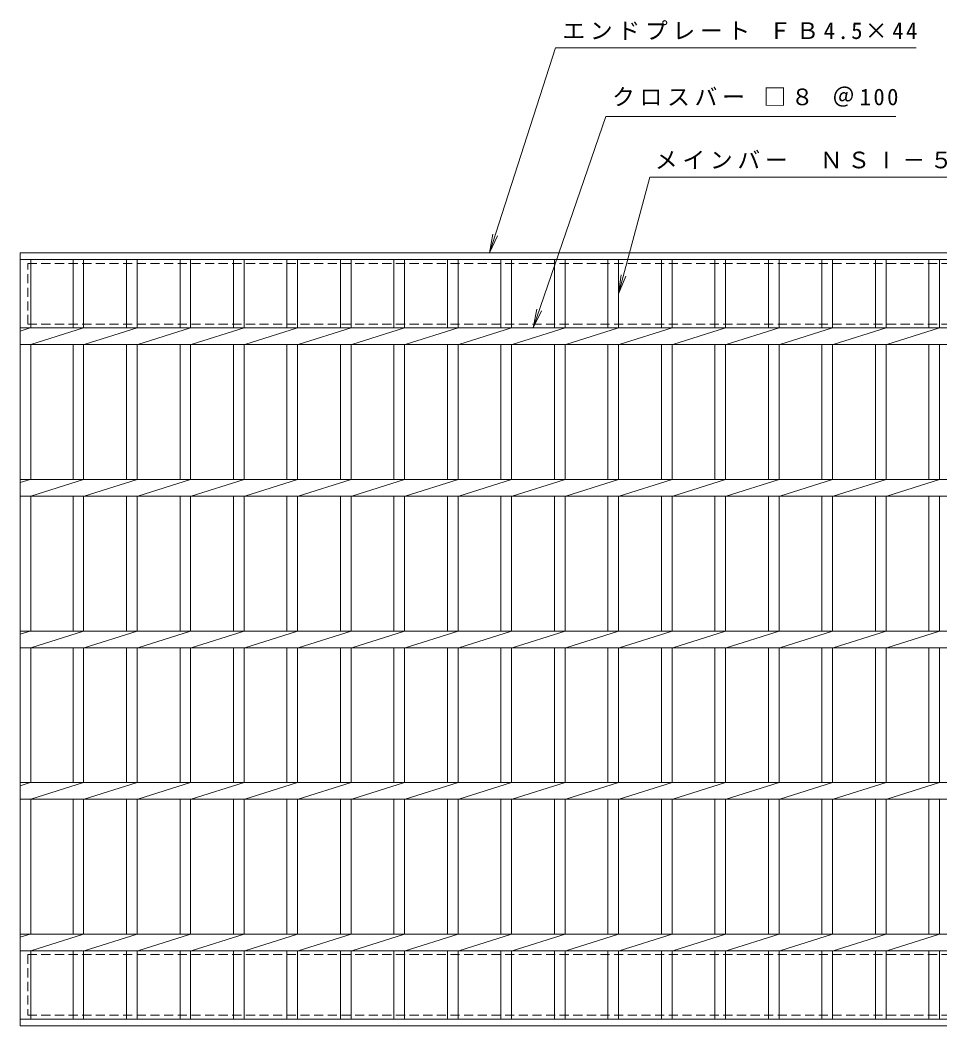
# Model space of a CAD drawing. Units: millimetres, scale not verified. Extents: x -797 to 809, y -686 to 615.
# Drawn here: x -795 to -188, y -48 to 615 of the extents above; entities that cross this region are included whole.
import ezdxf

# ---------------------------------------------------------------- set-up
doc = ezdxf.new("R2010")
doc.units = ezdxf.units.MM
doc.header["$LTSCALE"] = 5
doc.linetypes.add('DASHED1', pattern=[1.8, 1.2, -0.6])
for name, color, linetype, lineweight in [('B-1', 2, 'Continuous', 9), ('B-2', 3, 'Continuous', 9), ('B-4', 7, 'Continuous', 9)]:
    doc.layers.add(name, color=color, linetype=linetype, lineweight=lineweight)
doc.styles.add('ＭＳ ゴシック', font='')
doc.styles.get('ＭＳ ゴシック').set_extended_font_data('MS Gothic')

msp = doc.modelspace()

# ---------------------------------------------------------------- linework, layer by layer
at = {"layer": 'B-1', "linetype": 'DASHED1'}
for p, q in [((-789.595, 414.554), (-789.595, 454.554)), ((-789.595, 414.554), (195.405, 414.554)), ((-789.595, -1.446), (-789.595, -41.446)), ((-789.595, -1.446), (195.405, -1.446))]:
    msp.add_line(p, q, dxfattribs=at)
for points in [[(-789.595, 454.554), (195.405, 454.554), (195.405, 414.554)], [(-789.595, -41.446), (195.405, -41.446), (195.405, -1.446)]]:
    msp.add_lwpolyline(points, dxfattribs=at)
at = {"layer": 'B-2'}
for p, q in [((-794.595, -48.446), (-794.595, 461.554)), ((-794.595, 461.554), (200.405, 461.554)), ((-794.595, 457.054), (200.405, 457.054)), ((-787.594, 412.055), (-787.594, 457.054)), ((-759.694, 457.054), (-759.694, 412.055)), ((-752.694, 457.054), (-752.694, 412.055)), ((-724.394, 457.054), (-724.394, 412.055)), ((-717.394, 457.054), (-717.394, 412.055)), ((-689.094, 457.054), (-689.094, 412.055)), ((-682.094, 457.054), (-682.094, 412.055)), ((-653.794, 457.054), (-653.794, 412.055)), ((-646.794, 457.054), (-646.794, 412.055)), ((-618.494, 457.054), (-618.494, 412.055)), ((-611.494, 457.054), (-611.494, 412.055)), ((-583.194, 457.054), (-583.194, 412.055)), ((-576.194, 457.054), (-576.194, 412.055)), ((-547.894, 457.054), (-547.894, 412.055)), ((-540.894, 457.054), (-540.894, 412.055)), ((-512.594, 457.054), (-512.594, 412.055)), ((-505.594, 457.054), (-505.594, 412.055)), ((-477.294, 457.054), (-477.294, 412.055)), ((-470.294, 457.054), (-470.294, 412.055)), ((-441.994, 457.054), (-441.994, 412.055)), ((-434.994, 457.054), (-434.994, 412.055)), ((-406.694, 457.054), (-406.694, 412.055)), ((-399.694, 457.054), (-399.694, 412.055)), ((-371.394, 457.054), (-371.394, 412.055)), ((-364.394, 457.054), (-364.394, 412.055)), ((-336.094, 457.054), (-336.094, 412.055)), ((-329.094, 457.054), (-329.094, 412.055)), ((-300.794, 457.054), (-300.794, 412.055)), ((-293.794, 457.054), (-293.794, 412.055)), ((-265.494, 457.054), (-265.494, 412.055)), ((-258.494, 457.054), (-258.494, 412.055)), ((-230.194, 457.054), (-230.194, 412.055)), ((-223.194, 457.054), (-223.194, 412.055)), ((-194.894, 457.054), (-194.894, 412.055)), ((-187.894, 457.054), (-187.894, 412.055)), ((-794.595, 409.974), (-787.994, 412.055)), ((-794.595, 412.055), (200.405, 412.055)), ((-787.594, 401.055), (-752.694, 412.055)), ((-752.294, 401.055), (-717.395, 412.055)), ((-716.994, 401.055), (-682.094, 412.055)), ((-681.694, 401.055), (-646.794, 412.055)), ((-646.394, 401.055), (-611.495, 412.055)), ((-611.094, 401.055), (-576.194, 412.055)), ((-575.794, 401.055), (-540.894, 412.055)), ((-540.494, 401.055), (-505.595, 412.055)), ((-505.194, 401.055), (-470.294, 412.055)), ((-469.894, 401.055), (-434.994, 412.055)), ((-434.594, 401.055), (-399.694, 412.055)), ((-399.294, 401.055), (-364.394, 412.055)), ((-363.994, 401.055), (-329.094, 412.055)), ((-328.694, 401.055), (-293.794, 412.055)), ((-293.394, 401.055), (-258.494, 412.055)), ((-258.094, 401.055), (-223.194, 412.055)), ((-222.793, 401.055), (-187.894, 412.055)), ((-794.595, 401.055), (200.405, 401.055)), ((-787.594, 312.054), (-787.594, 401.055)), ((-759.694, 401.055), (-759.694, 312.054)), ((-752.694, 401.055), (-752.694, 312.054)), ((-724.394, 401.055), (-724.394, 312.054)), ((-717.394, 401.055), (-717.394, 312.054)), ((-689.094, 401.055), (-689.094, 312.054)), ((-682.094, 401.055), (-682.094, 312.054)), ((-653.794, 401.055), (-653.794, 312.054)), ((-646.794, 401.055), (-646.794, 312.054)), ((-618.494, 401.055), (-618.494, 312.054)), ((-611.494, 401.055), (-611.494, 312.054)), ((-583.194, 401.055), (-583.194, 312.054)), ((-576.194, 401.055), (-576.194, 312.054)), ((-547.894, 401.055), (-547.894, 312.054)), ((-540.894, 401.055), (-540.894, 312.054)), ((-512.594, 401.055), (-512.594, 312.054)), ((-505.594, 401.055), (-505.594, 312.054)), ((-477.294, 401.055), (-477.294, 312.054)), ((-470.294, 401.055), (-470.294, 312.054)), ((-441.994, 401.055), (-441.994, 312.054)), ((-434.994, 401.055), (-434.994, 312.054)), ((-406.694, 401.055), (-406.694, 312.054)), ((-399.694, 401.055), (-399.694, 312.054)), ((-371.394, 401.055), (-371.394, 312.054)), ((-364.394, 401.055), (-364.394, 312.054)), ((-336.094, 401.055), (-336.094, 312.054)), ((-329.094, 401.055), (-329.094, 312.054)), ((-300.794, 401.055), (-300.794, 312.054)), ((-293.794, 401.055), (-293.794, 312.054)), ((-265.494, 401.055), (-265.494, 312.054)), ((-258.494, 401.055), (-258.494, 312.054)), ((-230.194, 401.055), (-230.194, 312.054)), ((-223.194, 401.055), (-223.194, 312.054)), ((-194.894, 401.055), (-194.894, 312.054)), ((-187.894, 401.055), (-187.894, 312.054)), ((-794.595, 309.974), (-787.994, 312.054)), ((-794.595, 312.054), (200.405, 312.054)), ((-787.594, 301.055), (-752.694, 312.054)), ((-752.294, 301.055), (-717.395, 312.054)), ((-716.994, 301.055), (-682.094, 312.054)), ((-681.694, 301.055), (-646.794, 312.054)), ((-646.394, 301.055), (-611.495, 312.054)), ((-611.094, 301.055), (-576.194, 312.054)), ((-575.794, 301.055), (-540.894, 312.054)), ((-540.494, 301.055), (-505.595, 312.054)), ((-505.194, 301.055), (-470.294, 312.054)), ((-469.894, 301.055), (-434.994, 312.054)), ((-434.594, 301.055), (-399.694, 312.054)), ((-399.294, 301.055), (-364.394, 312.054)), ((-363.994, 301.055), (-329.094, 312.054)), ((-328.694, 301.055), (-293.794, 312.054)), ((-293.394, 301.055), (-258.494, 312.054)), ((-258.094, 301.055), (-223.194, 312.054)), ((-222.793, 301.055), (-187.894, 312.054)), ((-794.595, 301.054), (200.405, 301.054)), ((-787.594, 212.054), (-787.594, 301.054)), ((-759.694, 301.054), (-759.694, 212.054)), ((-752.694, 301.054), (-752.694, 212.054)), ((-724.394, 301.054), (-724.394, 212.054)), ((-717.394, 301.054), (-717.394, 212.054)), ((-689.094, 301.054), (-689.094, 212.054)), ((-682.094, 301.054), (-682.094, 212.054)), ((-653.794, 301.054), (-653.794, 212.054)), ((-646.794, 301.054), (-646.794, 212.054)), ((-618.494, 301.054), (-618.494, 212.054)), ((-611.494, 301.054), (-611.494, 212.054)), ((-583.194, 301.054), (-583.194, 212.054)), ((-576.194, 301.054), (-576.194, 212.054)), ((-547.894, 301.054), (-547.894, 212.054)), ((-540.894, 301.054), (-540.894, 212.054)), ((-512.594, 301.054), (-512.594, 212.054)), ((-505.594, 301.054), (-505.594, 212.054)), ((-477.294, 301.054), (-477.294, 212.054)), ((-470.294, 301.054), (-470.294, 212.054)), ((-441.994, 301.054), (-441.994, 212.054)), ((-434.994, 301.054), (-434.994, 212.054)), ((-406.694, 301.054), (-406.694, 212.054)), ((-399.694, 301.054), (-399.694, 212.054)), ((-371.394, 301.054), (-371.394, 212.054)), ((-364.394, 301.054), (-364.394, 212.054)), ((-336.094, 301.054), (-336.094, 212.054)), ((-329.094, 301.054), (-329.094, 212.054)), ((-300.794, 301.054), (-300.794, 212.054)), ((-293.794, 301.054), (-293.794, 212.054)), ((-265.494, 301.054), (-265.494, 212.054)), ((-258.494, 301.054), (-258.494, 212.054)), ((-230.194, 301.054), (-230.194, 212.054)), ((-223.194, 301.054), (-223.194, 212.054)), ((-194.894, 301.054), (-194.894, 212.054)), ((-187.894, 301.054), (-187.894, 212.054)), ((-794.595, 209.974), (-787.994, 212.054)), ((-794.595, 212.054), (200.405, 212.054)), ((-787.594, 201.055), (-752.694, 212.054)), ((-752.294, 201.055), (-717.395, 212.054)), ((-716.994, 201.055), (-682.094, 212.054)), ((-681.694, 201.055), (-646.794, 212.054)), ((-646.394, 201.055), (-611.495, 212.054)), ((-611.094, 201.055), (-576.194, 212.054)), ((-575.794, 201.055), (-540.894, 212.054)), ((-540.494, 201.055), (-505.595, 212.054)), ((-505.194, 201.055), (-470.294, 212.054)), ((-469.894, 201.055), (-434.994, 212.054)), ((-434.594, 201.055), (-399.694, 212.054)), ((-399.294, 201.055), (-364.394, 212.054)), ((-363.994, 201.055), (-329.094, 212.054)), ((-328.694, 201.055), (-293.794, 212.054)), ((-293.394, 201.055), (-258.494, 212.054)), ((-258.094, 201.055), (-223.194, 212.054)), ((-222.793, 201.055), (-187.894, 212.054)), ((-794.595, 201.054), (200.405, 201.054)), ((-787.594, 112.054), (-787.594, 201.054)), ((-759.694, 201.054), (-759.694, 112.054)), ((-752.694, 201.054), (-752.694, 112.054)), ((-724.394, 201.054), (-724.394, 112.054)), ((-717.394, 201.054), (-717.394, 112.054)), ((-689.094, 201.054), (-689.094, 112.054)), ((-682.094, 201.054), (-682.094, 112.054)), ((-653.794, 201.054), (-653.794, 112.054)), ((-646.794, 201.054), (-646.794, 112.054)), ((-618.494, 201.054), (-618.494, 112.054)), ((-611.494, 201.054), (-611.494, 112.054)), ((-583.194, 201.054), (-583.194, 112.054)), ((-576.194, 201.054), (-576.194, 112.054)), ((-547.894, 201.054), (-547.894, 112.054)), ((-540.894, 201.054), (-540.894, 112.054)), ((-512.594, 201.054), (-512.594, 112.054)), ((-505.594, 201.054), (-505.594, 112.054)), ((-477.294, 201.054), (-477.294, 112.054)), ((-470.294, 201.054), (-470.294, 112.054)), ((-441.994, 201.054), (-441.994, 112.054)), ((-434.994, 201.054), (-434.994, 112.054)), ((-406.694, 201.054), (-406.694, 112.054)), ((-399.694, 201.054), (-399.694, 112.054)), ((-371.394, 201.054), (-371.394, 112.054)), ((-364.394, 201.054), (-364.394, 112.054)), ((-336.094, 201.054), (-336.094, 112.054)), ((-329.094, 201.054), (-329.094, 112.054)), ((-300.794, 201.054), (-300.794, 112.054)), ((-293.794, 201.054), (-293.794, 112.054)), ((-265.494, 201.054), (-265.494, 112.054)), ((-258.494, 201.054), (-258.494, 112.054)), ((-230.194, 201.054), (-230.194, 112.054)), ((-223.194, 201.054), (-223.194, 112.054)), ((-194.894, 201.054), (-194.894, 112.054)), ((-187.894, 201.054), (-187.894, 112.054)), ((-794.595, 109.974), (-787.994, 112.054)), ((-794.595, 112.054), (200.405, 112.054)), ((-787.594, 101.054), (-752.694, 112.054)), ((-752.294, 101.054), (-717.395, 112.054)), ((-716.994, 101.054), (-682.094, 112.054)), ((-681.694, 101.054), (-646.794, 112.054)), ((-646.394, 101.054), (-611.495, 112.054)), ((-611.094, 101.054), (-576.194, 112.054)), ((-575.794, 101.054), (-540.894, 112.054)), ((-540.494, 101.054), (-505.595, 112.054)), ((-505.194, 101.054), (-470.294, 112.054)), ((-469.894, 101.054), (-434.994, 112.054)), ((-434.594, 101.054), (-399.694, 112.054)), ((-399.294, 101.054), (-364.394, 112.054)), ((-363.994, 101.054), (-329.094, 112.054)), ((-328.694, 101.054), (-293.794, 112.054)), ((-293.394, 101.054), (-258.494, 112.054)), ((-258.094, 101.054), (-223.194, 112.054)), ((-222.793, 101.054), (-187.894, 112.054)), ((-794.595, 101.054), (200.405, 101.054)), ((-787.594, 12.054), (-787.594, 101.054)), ((-759.694, 101.054), (-759.694, 12.054)), ((-752.694, 101.054), (-752.694, 12.054)), ((-724.394, 101.054), (-724.394, 12.054)), ((-717.394, 101.054), (-717.394, 12.054)), ((-689.094, 101.054), (-689.094, 12.054)), ((-682.094, 101.054), (-682.094, 12.054)), ((-653.794, 101.054), (-653.794, 12.054)), ((-646.794, 101.054), (-646.794, 12.054)), ((-618.494, 101.054), (-618.494, 12.054)), ((-611.494, 101.054), (-611.494, 12.054)), ((-583.194, 101.054), (-583.194, 12.054)), ((-576.194, 101.054), (-576.194, 12.054)), ((-547.894, 101.054), (-547.894, 12.054)), ((-540.894, 101.054), (-540.894, 12.054)), ((-512.594, 101.054), (-512.594, 12.054)), ((-505.594, 101.054), (-505.594, 12.054)), ((-477.294, 101.054), (-477.294, 12.054)), ((-470.294, 101.054), (-470.294, 12.054)), ((-441.994, 101.054), (-441.994, 12.054)), ((-434.994, 101.054), (-434.994, 12.054)), ((-406.694, 101.054), (-406.694, 12.054)), ((-399.694, 101.054), (-399.694, 12.054)), ((-371.394, 101.054), (-371.394, 12.054)), ((-364.394, 101.054), (-364.394, 12.054)), ((-336.094, 101.054), (-336.094, 12.054)), ((-329.094, 101.054), (-329.094, 12.054)), ((-300.794, 101.054), (-300.794, 12.054)), ((-293.794, 101.054), (-293.794, 12.054)), ((-265.494, 101.054), (-265.494, 12.054)), ((-258.494, 101.054), (-258.494, 12.054)), ((-230.194, 101.054), (-230.194, 12.054)), ((-223.194, 101.054), (-223.194, 12.054)), ((-194.894, 101.054), (-194.894, 12.054)), ((-187.894, 101.054), (-187.894, 12.054)), ((-794.595, 12.054), (200.405, 12.054)), ((-794.595, 9.974), (-787.994, 12.054)), ((-787.594, 1.054), (-752.694, 12.054)), ((-752.696, 12.054), (-752.694, 12.054)), ((-752.294, 1.054), (-717.395, 12.054)), ((-717.396, 12.054), (-717.395, 12.054)), ((-716.994, 1.054), (-682.094, 12.054)), ((-682.096, 12.054), (-682.094, 12.054)), ((-681.694, 1.054), (-646.794, 12.054)), ((-646.796, 12.054), (-646.794, 12.054)), ((-646.394, 1.054), (-611.495, 12.054)), ((-611.496, 12.054), (-611.495, 12.054)), ((-611.094, 1.054), (-576.194, 12.054)), ((-576.196, 12.054), (-576.194, 12.054)), ((-575.794, 1.054), (-540.894, 12.054)), ((-540.896, 12.054), (-540.894, 12.054)), ((-540.494, 1.054), (-505.595, 12.054)), ((-505.596, 12.054), (-505.595, 12.054)), ((-505.194, 1.054), (-470.294, 12.054)), ((-470.296, 12.054), (-470.294, 12.054)), ((-469.894, 1.054), (-434.994, 12.054)), ((-434.996, 12.054), (-434.994, 12.054)), ((-434.594, 1.054), (-399.694, 12.054)), ((-399.696, 12.054), (-399.694, 12.054)), ((-399.294, 1.054), (-364.394, 12.054)), ((-364.396, 12.054), (-364.394, 12.054)), ((-363.994, 1.054), (-329.094, 12.054)), ((-329.296, 12.054), (-329.294, 12.054)), ((-329.096, 12.054), (-329.094, 12.054)), ((-328.694, 1.054), (-293.794, 12.054)), ((-293.996, 12.054), (-293.994, 12.054)), ((-293.796, 12.054), (-293.794, 12.054)), ((-293.394, 1.054), (-258.494, 12.054)), ((-258.696, 12.054), (-258.694, 12.054)), ((-258.495, 12.054), (-258.494, 12.054)), ((-258.094, 1.054), (-223.194, 12.054)), ((-223.396, 12.054), (-223.394, 12.054)), ((-223.195, 12.054), (-223.194, 12.054)), ((-222.793, 1.054), (-187.894, 12.054)), ((-188.095, 12.054), (-188.094, 12.054)), ((-187.895, 12.054), (-187.894, 12.054)), ((-794.595, 1.054), (200.405, 1.054)), ((-787.594, -43.946), (-787.594, 1.054)), ((-759.694, 1.054), (-759.694, -43.946)), ((-752.694, 1.054), (-752.694, -43.946)), ((-724.394, 1.054), (-724.394, -43.946)), ((-717.394, 1.054), (-717.394, -43.946)), ((-689.094, 1.054), (-689.094, -43.946)), ((-682.094, 1.054), (-682.094, -43.946)), ((-653.794, 1.054), (-653.794, -43.946)), ((-646.794, 1.054), (-646.794, -43.946)), ((-618.494, 1.054), (-618.494, -43.946)), ((-611.494, 1.054), (-611.494, -43.946)), ((-583.194, 1.054), (-583.194, -43.946)), ((-576.194, 1.054), (-576.194, -43.946)), ((-547.894, 1.054), (-547.894, -43.946)), ((-540.894, 1.054), (-540.894, -43.946)), ((-512.594, 1.054), (-512.594, -43.946)), ((-505.594, 1.054), (-505.594, -43.946)), ((-477.294, 1.054), (-477.294, -43.946)), ((-470.294, 1.054), (-470.294, -43.946)), ((-441.994, 1.054), (-441.994, -43.946)), ((-434.994, 1.054), (-434.994, -43.946)), ((-406.694, 1.054), (-406.694, -43.946)), ((-399.694, 1.054), (-399.694, -43.946)), ((-371.394, 1.054), (-371.394, -43.946)), ((-364.394, 1.054), (-364.394, -43.946)), ((-336.094, 1.054), (-336.094, -43.946)), ((-329.094, 1.054), (-329.094, -43.946)), ((-300.794, 1.054), (-300.794, -43.946)), ((-293.794, 1.054), (-293.794, -43.946)), ((-265.494, 1.054), (-265.494, -43.946)), ((-258.494, 1.054), (-258.494, -43.946)), ((-230.194, 1.054), (-230.194, -43.946)), ((-223.194, 1.054), (-223.194, -43.946)), ((-194.894, 1.054), (-194.894, -43.946)), ((-187.894, 1.054), (-187.894, -43.946)), ((200.405, -43.946), (-794.595, -43.946)), ((200.405, -48.446), (-794.595, -48.446))]:
    msp.add_line(p, q, dxfattribs=at)
at = {"layer": 'B-4'}
for p, q in [((-456.144, 412.055), (-408.047, 551.554)), ((-408.047, 551.554), (-216.853, 551.554)), ((-399.694, 434.554), (-379.062, 511.554)), ((-379.062, 511.554), (-104.679, 511.554)), ((-484.941, 461.554), (-482.689, 473.85)), ((-484.941, 461.554), (-479.584, 472.848)), ((-399.694, 434.554), (-398.063, 446.947)), ((-399.694, 434.554), (-394.91, 446.103)), ((-456.144, 412.055), (-453.647, 424.303)), ((-456.144, 412.055), (-450.562, 423.239))]:
    msp.add_line(p, q, dxfattribs=at)
msp.add_lwpolyline([(-484.941, 461.554), (-441.306, 596.832), (-203.409, 596.832)], dxfattribs=at)

# ---------------------------------------------------------------- texts
at = {"layer": 'B-4', "char_height": 11, "attachment_point": 7, "style": 'ＭＳ ゴシック'}
for s, insert in [('\\T1.21;エンドプレート\\~ＦＢ4.5×44', (-436.796, 601.974)), ('\\T1.21;クロスバー\\~□８\\~＠100', (-403.981, 557.9)), ('\\T1.21;メインバー\\~\\~ＮＳⅠ－５０\\~＠35.3', (-375.767, 516.284))]:
    msp.add_mtext(s, dxfattribs=dict(at, insert=insert))

doc.saveas('drawing.dxf')
